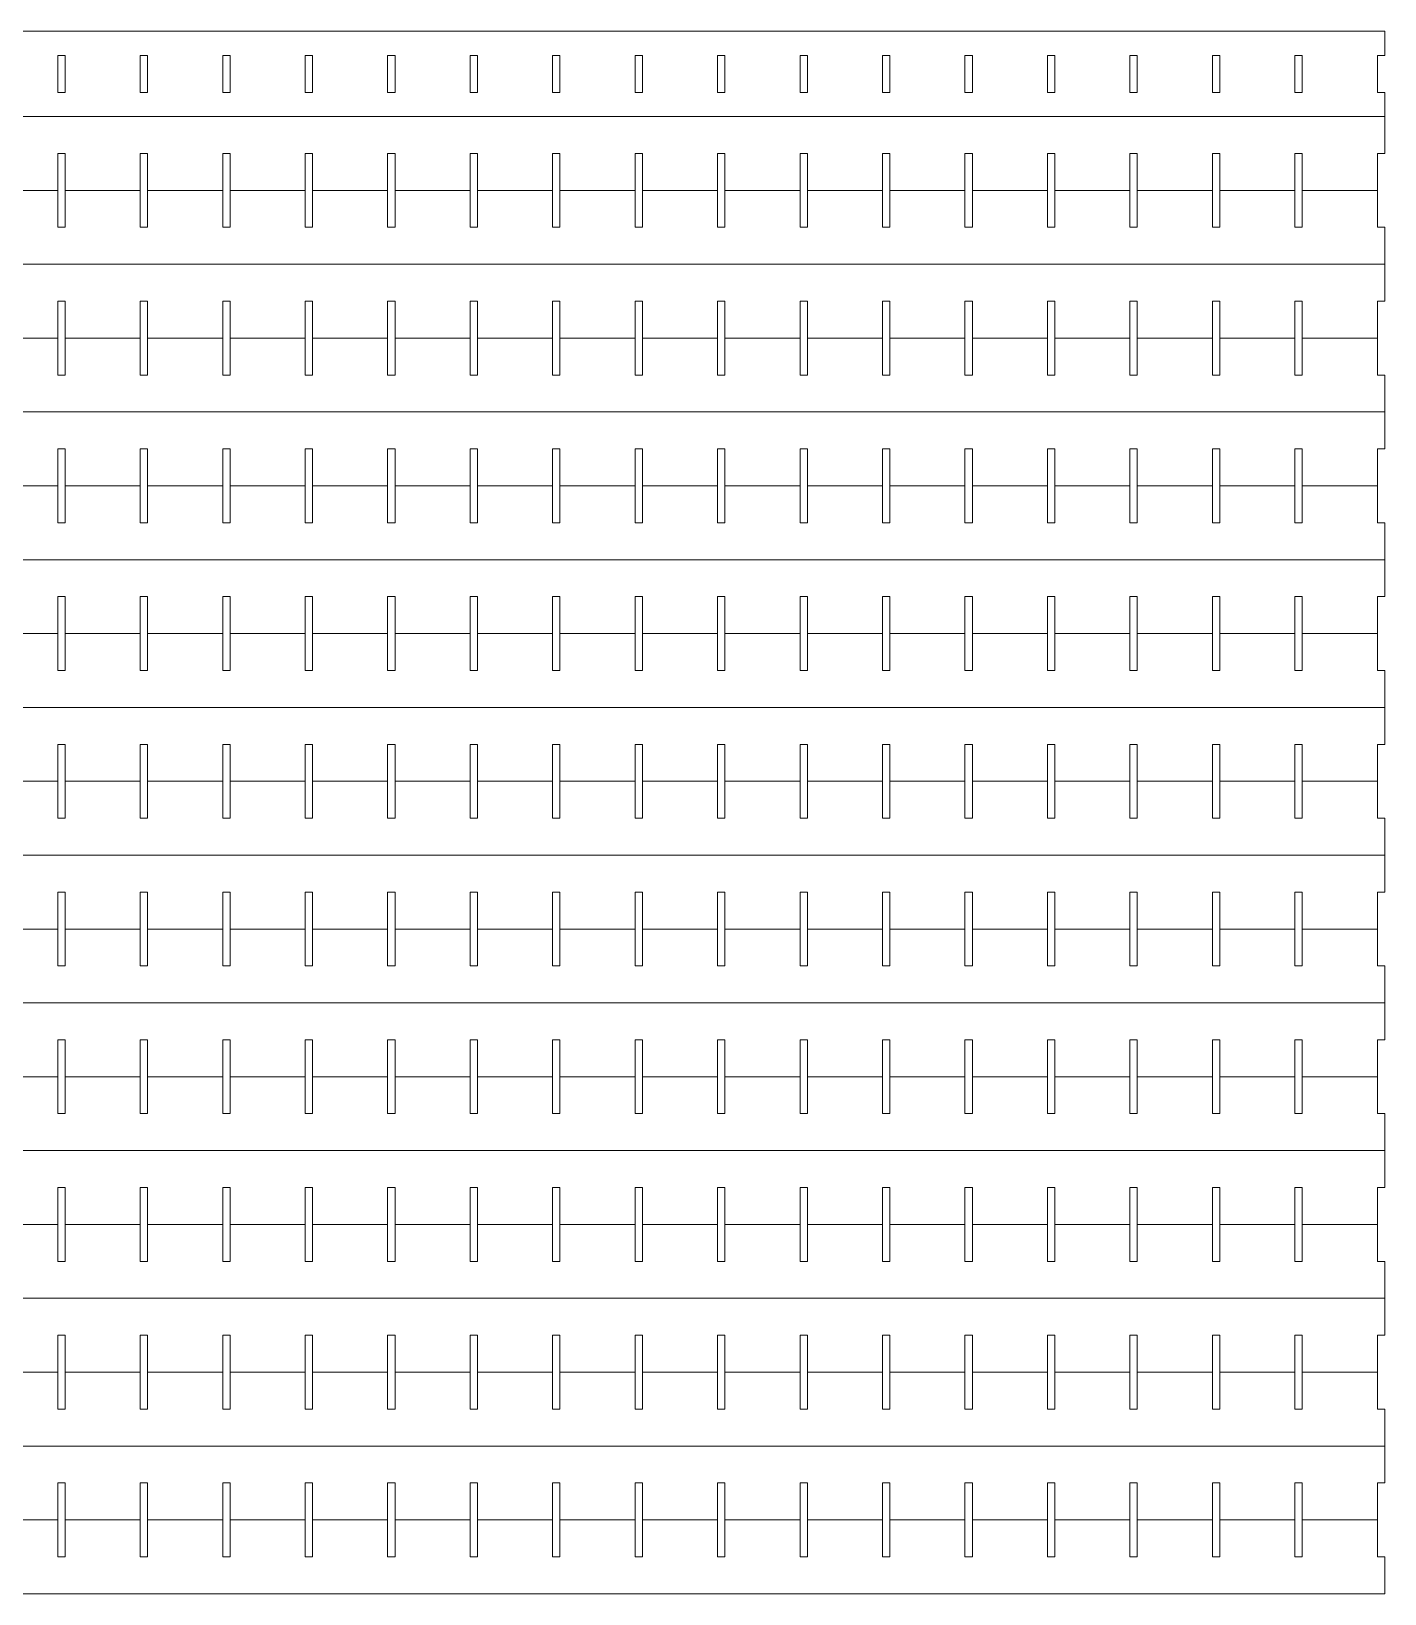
# Model space of a CAD drawing. Header units: millimetres. Extents: x -545 to 530, y -617 to 17.
# Drawn here: x -20 to 530, y -617 to 17 of the extents above; entities that cross this region are included whole.
import ezdxf

# ---------------------------------------------------------------- set-up
doc = ezdxf.new("R2010")
doc.units = ezdxf.units.MM

msp = doc.modelspace()

# ---------------------------------------------------------------- linework, layer by layer
at = {"color": 7, "linetype": 'Continuous', "lineweight": 15}
for p, q in [((529.71, 17.32), (-545.29, 17.32)), ((529.71, 7.45), (529.71, 17.32)), ((-9.29, 7.45), (-9.29, -7.55)), ((-6.29, 7.45), (-9.29, 7.45)), ((-6.29, -7.55), (-6.29, 7.45)), ((24.21, 7.45), (24.21, -7.55)), ((27.21, 7.45), (24.21, 7.45)), ((27.21, -7.55), (27.21, 7.45)), ((57.71, 7.45), (57.71, -7.55)), ((60.71, 7.45), (57.71, 7.45)), ((60.71, -7.55), (60.71, 7.45)), ((91.21, 7.45), (91.21, -7.55)), ((94.21, 7.45), (91.21, 7.45)), ((94.21, -7.55), (94.21, 7.45)), ((124.71, 7.45), (124.71, -7.55)), ((127.71, 7.45), (124.71, 7.45)), ((127.71, -7.55), (127.71, 7.45)), ((158.21, 7.45), (158.21, -7.55)), ((161.21, 7.45), (158.21, 7.45)), ((161.21, -7.55), (161.21, 7.45)), ((191.71, 7.45), (191.71, -7.55)), ((194.71, 7.45), (191.71, 7.45)), ((194.71, -7.55), (194.71, 7.45)), ((225.21, 7.45), (225.21, -7.55)), ((228.21, 7.45), (225.21, 7.45)), ((228.21, -7.55), (228.21, 7.45)), ((258.71, 7.45), (258.71, -7.55)), ((261.71, 7.45), (258.71, 7.45)), ((261.71, -7.55), (261.71, 7.45)), ((292.21, 7.45), (292.21, -7.55)), ((295.21, 7.45), (292.21, 7.45)), ((295.21, -7.55), (295.21, 7.45)), ((325.71, 7.45), (325.71, -7.55)), ((328.71, 7.45), (325.71, 7.45)), ((328.71, -7.55), (328.71, 7.45)), ((359.21, 7.45), (359.21, -7.55)), ((362.21, 7.45), (359.21, 7.45)), ((362.21, -7.55), (362.21, 7.45)), ((392.71, 7.45), (392.71, -7.55)), ((395.71, 7.45), (392.71, 7.45)), ((395.71, -7.55), (395.71, 7.45)), ((426.21, 7.45), (426.21, -7.55)), ((429.21, 7.45), (426.21, 7.45)), ((429.21, -7.55), (429.21, 7.45)), ((459.71, 7.45), (459.71, -7.55)), ((462.71, 7.45), (459.71, 7.45)), ((462.71, -7.55), (462.71, 7.45)), ((493.21, 7.45), (493.21, -7.55)), ((496.21, 7.45), (493.21, 7.45)), ((496.21, -7.55), (496.21, 7.45)), ((526.71, -7.55), (526.71, 7.45)), ((526.71, 7.45), (529.71, 7.45)), ((-9.29, -7.55), (-6.29, -7.55)), ((24.21, -7.55), (27.21, -7.55)), ((57.71, -7.55), (60.71, -7.55)), ((91.21, -7.55), (94.21, -7.55)), ((124.71, -7.55), (127.71, -7.55)), ((158.21, -7.55), (161.21, -7.55)), ((191.71, -7.55), (194.71, -7.55)), ((225.21, -7.55), (228.21, -7.55)), ((258.71, -7.55), (261.71, -7.55)), ((292.21, -7.55), (295.21, -7.55)), ((325.71, -7.55), (328.71, -7.55)), ((359.21, -7.55), (362.21, -7.55)), ((392.71, -7.55), (395.71, -7.55)), ((426.21, -7.55), (429.21, -7.55)), ((459.71, -7.55), (462.71, -7.55)), ((493.21, -7.55), (496.21, -7.55)), ((529.71, -7.55), (526.71, -7.55)), ((529.71, -32.32), (529.71, -7.55)), ((-545.29, -17.32), (529.71, -17.32)), ((-9.29, -32.32), (-9.29, -62.32)), ((-9.29, -32.32), (-6.29, -32.32)), ((-6.29, -62.32), (-6.29, -32.32)), ((24.21, -32.32), (24.21, -62.32)), ((24.21, -32.32), (27.21, -32.32)), ((27.21, -62.32), (27.21, -32.32)), ((57.71, -32.32), (57.71, -62.32)), ((57.71, -32.32), (60.71, -32.32)), ((60.71, -62.32), (60.71, -32.32)), ((91.21, -32.32), (91.21, -62.32)), ((91.21, -32.32), (94.21, -32.32)), ((94.21, -62.32), (94.21, -32.32)), ((124.71, -32.32), (124.71, -62.32)), ((124.71, -32.32), (127.71, -32.32)), ((127.71, -62.32), (127.71, -32.32)), ((158.21, -32.32), (158.21, -62.32)), ((158.21, -32.32), (161.21, -32.32)), ((161.21, -62.32), (161.21, -32.32)), ((191.71, -32.32), (191.71, -62.32)), ((191.71, -32.32), (194.71, -32.32)), ((194.71, -62.32), (194.71, -32.32)), ((225.21, -32.32), (225.21, -62.32)), ((225.21, -32.32), (228.21, -32.32)), ((228.21, -62.32), (228.21, -32.32)), ((258.71, -32.32), (258.71, -62.32)), ((258.71, -32.32), (261.71, -32.32)), ((261.71, -62.32), (261.71, -32.32)), ((292.21, -32.32), (292.21, -62.32)), ((292.21, -32.32), (295.21, -32.32)), ((295.21, -62.32), (295.21, -32.32)), ((325.71, -32.32), (325.71, -62.32)), ((325.71, -32.32), (328.71, -32.32)), ((328.71, -62.32), (328.71, -32.32)), ((359.21, -32.32), (359.21, -62.32)), ((359.21, -32.32), (362.21, -32.32)), ((362.21, -62.32), (362.21, -32.32)), ((392.71, -32.32), (392.71, -62.32)), ((392.71, -32.32), (395.71, -32.32)), ((395.71, -62.32), (395.71, -32.32)), ((426.21, -32.32), (426.21, -62.32)), ((426.21, -32.32), (429.21, -32.32)), ((429.21, -62.32), (429.21, -32.32)), ((459.71, -32.32), (459.71, -62.32)), ((459.71, -32.32), (462.71, -32.32)), ((462.71, -62.32), (462.71, -32.32)), ((493.21, -32.32), (493.21, -62.32)), ((493.21, -32.32), (496.21, -32.32)), ((496.21, -62.32), (496.21, -32.32)), ((526.71, -32.32), (526.71, -62.32)), ((526.71, -32.32), (529.71, -32.32)), ((-39.79, -47.32), (-9.29, -47.32)), ((-6.29, -47.32), (24.21, -47.32)), ((27.21, -47.32), (57.71, -47.32)), ((60.71, -47.32), (91.21, -47.32)), ((94.21, -47.32), (124.71, -47.32)), ((127.71, -47.32), (158.21, -47.32)), ((161.21, -47.32), (191.71, -47.32)), ((194.71, -47.32), (225.21, -47.32)), ((228.21, -47.32), (258.71, -47.32)), ((261.71, -47.32), (292.21, -47.32)), ((295.21, -47.32), (325.71, -47.32)), ((328.71, -47.32), (359.21, -47.32)), ((362.21, -47.32), (392.71, -47.32)), ((395.71, -47.32), (426.21, -47.32)), ((429.21, -47.32), (459.71, -47.32)), ((462.71, -47.32), (493.21, -47.32)), ((496.21, -47.32), (526.71, -47.32)), ((-9.29, -62.32), (-6.29, -62.32)), ((24.21, -62.32), (27.21, -62.32)), ((57.71, -62.32), (60.71, -62.32)), ((91.21, -62.32), (94.21, -62.32)), ((124.71, -62.32), (127.71, -62.32)), ((158.21, -62.32), (161.21, -62.32)), ((191.71, -62.32), (194.71, -62.32)), ((225.21, -62.32), (228.21, -62.32)), ((258.71, -62.32), (261.71, -62.32)), ((292.21, -62.32), (295.21, -62.32)), ((325.71, -62.32), (328.71, -62.32)), ((359.21, -62.32), (362.21, -62.32)), ((392.71, -62.32), (395.71, -62.32)), ((426.21, -62.32), (429.21, -62.32)), ((459.71, -62.32), (462.71, -62.32)), ((493.21, -62.32), (496.21, -62.32)), ((526.71, -62.32), (529.71, -62.32)), ((529.71, -92.32), (529.71, -62.32)), ((529.71, -77.32), (-545.29, -77.32)), ((-9.29, -122.32), (-9.29, -92.32)), ((-9.29, -92.32), (-6.29, -92.32)), ((-6.29, -122.32), (-6.29, -92.32)), ((24.21, -92.32), (24.21, -122.32)), ((24.21, -92.32), (27.21, -92.32)), ((27.21, -122.32), (27.21, -92.32)), ((57.71, -92.32), (57.71, -122.32)), ((57.71, -92.32), (60.71, -92.32)), ((60.71, -92.32), (60.71, -122.32)), ((91.21, -92.32), (91.21, -122.32)), ((91.21, -92.32), (94.21, -92.32)), ((94.21, -92.32), (94.21, -122.32)), ((124.71, -122.32), (124.71, -92.32)), ((124.71, -92.32), (127.71, -92.32)), ((127.71, -122.32), (127.71, -92.32)), ((158.21, -122.32), (158.21, -92.32)), ((158.21, -92.32), (161.21, -92.32)), ((161.21, -122.32), (161.21, -92.32)), ((191.71, -92.32), (191.71, -122.32)), ((191.71, -92.32), (194.71, -92.32)), ((194.71, -122.32), (194.71, -92.32)), ((225.21, -92.32), (225.21, -122.32)), ((225.21, -92.32), (228.21, -92.32)), ((228.21, -92.32), (228.21, -122.32)), ((258.71, -92.32), (258.71, -122.32)), ((258.71, -92.32), (261.71, -92.32)), ((261.71, -92.32), (261.71, -122.32)), ((292.21, -122.32), (292.21, -92.32)), ((292.21, -92.32), (295.21, -92.32)), ((295.21, -122.32), (295.21, -92.32)), ((325.71, -92.32), (325.71, -122.32)), ((325.71, -92.32), (328.71, -92.32)), ((328.71, -122.32), (328.71, -92.32)), ((359.21, -92.32), (359.21, -122.32)), ((359.21, -92.32), (362.21, -92.32)), ((362.21, -92.32), (362.21, -122.32)), ((392.71, -92.32), (392.71, -122.32)), ((392.71, -92.32), (395.71, -92.32)), ((395.71, -92.32), (395.71, -122.32)), ((426.21, -122.32), (426.21, -92.32)), ((426.21, -92.32), (429.21, -92.32)), ((429.21, -122.32), (429.21, -92.32)), ((459.71, -122.32), (459.71, -92.32)), ((459.71, -92.32), (462.71, -92.32)), ((462.71, -122.32), (462.71, -92.32)), ((493.21, -92.32), (493.21, -122.32)), ((493.21, -92.32), (496.21, -92.32)), ((496.21, -122.32), (496.21, -92.32)), ((526.71, -92.32), (526.71, -122.32)), ((526.71, -92.32), (529.71, -92.32)), ((-39.79, -107.32), (-9.29, -107.32)), ((-6.29, -107.32), (24.21, -107.32)), ((27.21, -107.32), (57.71, -107.32)), ((60.71, -107.32), (91.21, -107.32)), ((94.21, -107.32), (124.71, -107.32)), ((127.71, -107.32), (158.21, -107.32)), ((161.21, -107.32), (191.71, -107.32)), ((194.71, -107.32), (225.21, -107.32)), ((228.21, -107.32), (258.71, -107.32)), ((261.71, -107.32), (292.21, -107.32)), ((295.21, -107.32), (325.71, -107.32)), ((328.71, -107.32), (359.21, -107.32)), ((362.21, -107.32), (392.71, -107.32)), ((395.71, -107.32), (426.21, -107.32)), ((429.21, -107.32), (459.71, -107.32)), ((462.71, -107.32), (493.21, -107.32)), ((496.21, -107.32), (526.71, -107.32)), ((-9.29, -122.32), (-6.29, -122.32)), ((24.21, -122.32), (27.21, -122.32)), ((57.71, -122.32), (60.71, -122.32)), ((91.21, -122.32), (94.21, -122.32)), ((124.71, -122.32), (127.71, -122.32)), ((158.21, -122.32), (161.21, -122.32)), ((191.71, -122.32), (194.71, -122.32)), ((225.21, -122.32), (228.21, -122.32)), ((258.71, -122.32), (261.71, -122.32)), ((292.21, -122.32), (295.21, -122.32)), ((325.71, -122.32), (328.71, -122.32)), ((359.21, -122.32), (362.21, -122.32)), ((392.71, -122.32), (395.71, -122.32)), ((426.21, -122.32), (429.21, -122.32)), ((459.71, -122.32), (462.71, -122.32)), ((493.21, -122.32), (496.21, -122.32)), ((526.71, -122.32), (529.71, -122.32)), ((529.71, -152.32), (529.71, -122.32)), ((529.71, -137.32), (-545.29, -137.32)), ((-9.29, -152.32), (-9.29, -182.32)), ((-9.29, -152.32), (-6.29, -152.32)), ((-6.29, -182.32), (-6.29, -152.32)), ((24.21, -152.32), (24.21, -182.32)), ((24.21, -152.32), (27.21, -152.32)), ((27.21, -182.32), (27.21, -152.32)), ((57.71, -152.32), (57.71, -182.32)), ((57.71, -152.32), (60.71, -152.32)), ((60.71, -152.32), (60.71, -182.32)), ((91.21, -152.32), (91.21, -182.32)), ((91.21, -152.32), (94.21, -152.32)), ((94.21, -182.32), (94.21, -152.32)), ((124.71, -182.32), (124.71, -152.32)), ((124.71, -152.32), (127.71, -152.32)), ((127.71, -152.32), (127.71, -182.32)), ((158.21, -152.32), (158.21, -182.32)), ((158.21, -152.32), (161.21, -152.32)), ((161.21, -152.32), (161.21, -182.32)), ((191.71, -182.32), (191.71, -152.32)), ((191.71, -152.32), (194.71, -152.32)), ((194.71, -182.32), (194.71, -152.32)), ((225.21, -182.32), (225.21, -152.32)), ((225.21, -152.32), (228.21, -152.32)), ((228.21, -182.32), (228.21, -152.32)), ((258.71, -152.32), (258.71, -182.32)), ((258.71, -152.32), (261.71, -152.32)), ((261.71, -182.32), (261.71, -152.32)), ((292.21, -152.32), (292.21, -182.32)), ((292.21, -152.32), (295.21, -152.32)), ((295.21, -182.32), (295.21, -152.32)), ((325.71, -152.32), (325.71, -182.32)), ((325.71, -152.32), (328.71, -152.32)), ((328.71, -182.32), (328.71, -152.32)), ((359.21, -152.32), (359.21, -182.32)), ((359.21, -152.32), (362.21, -152.32)), ((362.21, -182.32), (362.21, -152.32)), ((392.71, -152.32), (392.71, -182.32)), ((392.71, -152.32), (395.71, -152.32)), ((395.71, -152.32), (395.71, -182.32)), ((426.21, -152.32), (426.21, -182.32)), ((426.21, -152.32), (429.21, -152.32)), ((429.21, -152.32), (429.21, -182.32)), ((459.71, -152.32), (459.71, -182.32)), ((459.71, -152.32), (462.71, -152.32)), ((462.71, -152.32), (462.71, -182.32)), ((493.21, -182.32), (493.21, -152.32)), ((493.21, -152.32), (496.21, -152.32)), ((496.21, -152.32), (496.21, -182.32)), ((526.71, -182.32), (526.71, -152.32)), ((526.71, -152.32), (529.71, -152.32)), ((-39.79, -167.32), (-9.29, -167.32)), ((-6.29, -167.32), (24.21, -167.32)), ((27.21, -167.32), (57.71, -167.32)), ((60.71, -167.32), (91.21, -167.32)), ((94.21, -167.32), (124.71, -167.32)), ((127.71, -167.32), (158.21, -167.32)), ((161.21, -167.32), (191.71, -167.32)), ((194.71, -167.32), (225.21, -167.32)), ((228.21, -167.32), (258.71, -167.32)), ((261.71, -167.32), (292.21, -167.32)), ((295.21, -167.32), (325.71, -167.32)), ((328.71, -167.32), (359.21, -167.32)), ((362.21, -167.32), (392.71, -167.32)), ((395.71, -167.32), (426.21, -167.32)), ((429.21, -167.32), (459.71, -167.32)), ((462.71, -167.32), (493.21, -167.32)), ((496.21, -167.32), (526.71, -167.32)), ((-9.29, -182.32), (-6.29, -182.32)), ((24.21, -182.32), (27.21, -182.32)), ((57.71, -182.32), (60.71, -182.32)), ((91.21, -182.32), (94.21, -182.32)), ((124.71, -182.32), (127.71, -182.32)), ((158.21, -182.32), (161.21, -182.32)), ((191.71, -182.32), (194.71, -182.32)), ((225.21, -182.32), (228.21, -182.32)), ((258.71, -182.32), (261.71, -182.32)), ((292.21, -182.32), (295.21, -182.32)), ((325.71, -182.32), (328.71, -182.32)), ((359.21, -182.32), (362.21, -182.32)), ((392.71, -182.32), (395.71, -182.32)), ((426.21, -182.32), (429.21, -182.32)), ((459.71, -182.32), (462.71, -182.32)), ((493.21, -182.32), (496.21, -182.32)), ((526.71, -182.32), (529.71, -182.32)), ((529.71, -212.32), (529.71, -182.32)), ((529.71, -197.32), (-545.29, -197.32)), ((-9.29, -212.32), (-9.29, -242.32)), ((-9.29, -212.32), (-6.29, -212.32)), ((-6.29, -242.32), (-6.29, -212.32)), ((24.21, -212.32), (24.21, -242.32)), ((24.21, -212.32), (27.21, -212.32)), ((27.21, -242.32), (27.21, -212.32)), ((57.71, -212.32), (57.71, -242.32)), ((57.71, -212.32), (60.71, -212.32)), ((60.71, -212.32), (60.71, -242.32)), ((91.21, -212.32), (91.21, -242.32)), ((91.21, -212.32), (94.21, -212.32)), ((94.21, -212.32), (94.21, -242.32)), ((124.71, -242.32), (124.71, -212.32)), ((124.71, -212.32), (127.71, -212.32)), ((127.71, -242.32), (127.71, -212.32)), ((158.21, -242.32), (158.21, -212.32)), ((158.21, -212.32), (161.21, -212.32)), ((161.21, -242.32), (161.21, -212.32)), ((191.71, -212.32), (191.71, -242.32)), ((191.71, -212.32), (194.71, -212.32)), ((194.71, -242.32), (194.71, -212.32)), ((225.21, -212.32), (225.21, -242.32)), ((225.21, -212.32), (228.21, -212.32)), ((228.21, -242.32), (228.21, -212.32)), ((258.71, -212.32), (258.71, -242.32)), ((258.71, -212.32), (261.71, -212.32)), ((261.71, -242.32), (261.71, -212.32)), ((292.21, -212.32), (292.21, -242.32)), ((292.21, -212.32), (295.21, -212.32)), ((295.21, -242.32), (295.21, -212.32)), ((325.71, -212.32), (325.71, -242.32)), ((325.71, -212.32), (328.71, -212.32)), ((328.71, -242.32), (328.71, -212.32)), ((359.21, -212.32), (359.21, -242.32)), ((359.21, -212.32), (362.21, -212.32)), ((362.21, -212.32), (362.21, -242.32)), ((392.71, -212.32), (392.71, -242.32)), ((392.71, -212.32), (395.71, -212.32)), ((395.71, -212.32), (395.71, -242.32)), ((426.21, -242.32), (426.21, -212.32)), ((426.21, -212.32), (429.21, -212.32)), ((429.21, -212.32), (429.21, -242.32)), ((459.71, -242.32), (459.71, -212.32)), ((459.71, -212.32), (462.71, -212.32)), ((462.71, -242.32), (462.71, -212.32)), ((493.21, -242.32), (493.21, -212.32)), ((493.21, -212.32), (496.21, -212.32)), ((496.21, -242.32), (496.21, -212.32)), ((526.71, -212.32), (526.71, -242.32)), ((526.71, -212.32), (529.71, -212.32)), ((-39.79, -227.32), (-9.29, -227.32)), ((-6.29, -227.32), (24.21, -227.32)), ((27.21, -227.32), (57.71, -227.32)), ((60.71, -227.32), (91.21, -227.32)), ((94.21, -227.32), (124.71, -227.32)), ((127.71, -227.32), (158.21, -227.32)), ((161.21, -227.32), (191.71, -227.32)), ((194.71, -227.32), (225.21, -227.32)), ((228.21, -227.32), (258.71, -227.32)), ((261.71, -227.32), (292.21, -227.32)), ((295.21, -227.32), (325.71, -227.32)), ((328.71, -227.32), (359.21, -227.32)), ((362.21, -227.32), (392.71, -227.32)), ((395.71, -227.32), (426.21, -227.32)), ((429.21, -227.32), (459.71, -227.32)), ((462.71, -227.32), (493.21, -227.32)), ((496.21, -227.32), (526.71, -227.32)), ((-9.29, -242.32), (-6.29, -242.32)), ((24.21, -242.32), (27.21, -242.32)), ((57.71, -242.32), (60.71, -242.32)), ((91.21, -242.32), (94.21, -242.32)), ((124.71, -242.32), (127.71, -242.32)), ((158.21, -242.32), (161.21, -242.32)), ((191.71, -242.32), (194.71, -242.32)), ((225.21, -242.32), (228.21, -242.32)), ((258.71, -242.32), (261.71, -242.32)), ((292.21, -242.32), (295.21, -242.32)), ((325.71, -242.32), (328.71, -242.32)), ((359.21, -242.32), (362.21, -242.32)), ((392.71, -242.32), (395.71, -242.32)), ((426.21, -242.32), (429.21, -242.32)), ((459.71, -242.32), (462.71, -242.32)), ((493.21, -242.32), (496.21, -242.32)), ((526.71, -242.32), (529.71, -242.32)), ((529.71, -272.32), (529.71, -242.32)), ((529.71, -257.32), (-545.29, -257.32)), ((-9.29, -272.32), (-9.29, -302.32)), ((-9.29, -272.32), (-6.29, -272.32)), ((-6.29, -302.32), (-6.29, -272.32)), ((24.21, -272.32), (24.21, -302.32)), ((24.21, -272.32), (27.21, -272.32)), ((27.21, -302.32), (27.21, -272.32)), ((57.71, -302.32), (57.71, -272.32)), ((57.71, -272.32), (60.71, -272.32)), ((60.71, -302.32), (60.71, -272.32)), ((91.21, -272.32), (91.21, -302.32)), ((91.21, -272.32), (94.21, -272.32)), ((94.21, -302.32), (94.21, -272.32)), ((124.71, -272.32), (124.71, -302.32)), ((124.71, -272.32), (127.71, -272.32)), ((127.71, -302.32), (127.71, -272.32)), ((158.21, -272.32), (158.21, -302.32)), ((158.21, -272.32), (161.21, -272.32)), ((161.21, -302.32), (161.21, -272.32)), ((191.71, -272.32), (191.71, -302.32)), ((191.71, -272.32), (194.71, -272.32)), ((194.71, -302.32), (194.71, -272.32)), ((225.21, -272.32), (225.21, -302.32)), ((225.21, -272.32), (228.21, -272.32)), ((228.21, -302.32), (228.21, -272.32)), ((258.71, -272.32), (258.71, -302.32)), ((258.71, -272.32), (261.71, -272.32)), ((261.71, -302.32), (261.71, -272.32)), ((292.21, -272.32), (292.21, -302.32)), ((292.21, -272.32), (295.21, -272.32)), ((295.21, -272.32), (295.21, -302.32)), ((325.71, -302.32), (325.71, -272.32)), ((325.71, -272.32), (328.71, -272.32)), ((328.71, -302.32), (328.71, -272.32)), ((359.21, -302.32), (359.21, -272.32)), ((359.21, -272.32), (362.21, -272.32)), ((362.21, -302.32), (362.21, -272.32)), ((392.71, -272.32), (392.71, -302.32)), ((392.71, -272.32), (395.71, -272.32)), ((395.71, -302.32), (395.71, -272.32)), ((426.21, -272.32), (426.21, -302.32)), ((426.21, -272.32), (429.21, -272.32)), ((429.21, -302.32), (429.21, -272.32)), ((459.71, -272.32), (459.71, -302.32)), ((459.71, -272.32), (462.71, -272.32)), ((462.71, -302.32), (462.71, -272.32)), ((493.21, -272.32), (493.21, -302.32)), ((493.21, -272.32), (496.21, -272.32)), ((496.21, -302.32), (496.21, -272.32)), ((526.71, -272.32), (526.71, -302.32)), ((526.71, -272.32), (529.71, -272.32)), ((-39.79, -287.32), (-9.29, -287.32)), ((-6.29, -287.32), (24.21, -287.32)), ((27.21, -287.32), (57.71, -287.32)), ((60.71, -287.32), (91.21, -287.32)), ((94.21, -287.32), (124.71, -287.32)), ((127.71, -287.32), (158.21, -287.32)), ((161.21, -287.32), (191.71, -287.32)), ((194.71, -287.32), (225.21, -287.32)), ((228.21, -287.32), (258.71, -287.32)), ((261.71, -287.32), (292.21, -287.32)), ((295.21, -287.32), (325.71, -287.32)), ((328.71, -287.32), (359.21, -287.32)), ((362.21, -287.32), (392.71, -287.32)), ((395.71, -287.32), (426.21, -287.32)), ((429.21, -287.32), (459.71, -287.32)), ((462.71, -287.32), (493.21, -287.32)), ((496.21, -287.32), (526.71, -287.32)), ((-9.29, -302.32), (-6.29, -302.32)), ((24.21, -302.32), (27.21, -302.32)), ((57.71, -302.32), (60.71, -302.32)), ((91.21, -302.32), (94.21, -302.32)), ((124.71, -302.32), (127.71, -302.32)), ((158.21, -302.32), (161.21, -302.32)), ((191.71, -302.32), (194.71, -302.32)), ((225.21, -302.32), (228.21, -302.32)), ((258.71, -302.32), (261.71, -302.32)), ((292.21, -302.32), (295.21, -302.32)), ((325.71, -302.32), (328.71, -302.32)), ((359.21, -302.32), (362.21, -302.32)), ((392.71, -302.32), (395.71, -302.32)), ((426.21, -302.32), (429.21, -302.32)), ((459.71, -302.32), (462.71, -302.32)), ((493.21, -302.32), (496.21, -302.32)), ((526.71, -302.32), (529.71, -302.32)), ((529.71, -332.32), (529.71, -302.32)), ((529.71, -317.32), (-545.29, -317.32)), ((-9.29, -332.32), (-9.29, -362.32)), ((-9.29, -332.32), (-6.29, -332.32)), ((-6.29, -332.32), (-6.29, -362.32)), ((24.21, -362.32), (24.21, -332.32)), ((24.21, -332.32), (27.21, -332.32)), ((27.21, -362.32), (27.21, -332.32)), ((57.71, -332.32), (57.71, -362.32)), ((57.71, -332.32), (60.71, -332.32)), ((60.71, -362.32), (60.71, -332.32)), ((91.21, -332.32), (91.21, -362.32)), ((91.21, -332.32), (94.21, -332.32)), ((94.21, -362.32), (94.21, -332.32)), ((124.71, -332.32), (124.71, -362.32)), ((124.71, -332.32), (127.71, -332.32)), ((127.71, -362.32), (127.71, -332.32)), ((158.21, -332.32), (158.21, -362.32)), ((158.21, -332.32), (161.21, -332.32)), ((161.21, -362.32), (161.21, -332.32)), ((191.71, -332.32), (191.71, -362.32)), ((191.71, -332.32), (194.71, -332.32)), ((194.71, -362.32), (194.71, -332.32)), ((225.21, -332.32), (225.21, -362.32)), ((225.21, -332.32), (228.21, -332.32)), ((228.21, -362.32), (228.21, -332.32)), ((258.71, -332.32), (258.71, -362.32)), ((258.71, -332.32), (261.71, -332.32)), ((261.71, -362.32), (261.71, -332.32)), ((292.21, -362.32), (292.21, -332.32)), ((292.21, -332.32), (295.21, -332.32)), ((295.21, -362.32), (295.21, -332.32)), ((325.71, -332.32), (325.71, -362.32)), ((325.71, -332.32), (328.71, -332.32)), ((328.71, -332.32), (328.71, -362.32)), ((359.21, -332.32), (359.21, -362.32)), ((359.21, -332.32), (362.21, -332.32)), ((362.21, -332.32), (362.21, -362.32)), ((392.71, -332.32), (392.71, -362.32)), ((392.71, -332.32), (395.71, -332.32)), ((395.71, -362.32), (395.71, -332.32)), ((426.21, -362.32), (426.21, -332.32)), ((426.21, -332.32), (429.21, -332.32)), ((429.21, -362.32), (429.21, -332.32)), ((459.71, -332.32), (459.71, -362.32)), ((459.71, -332.32), (462.71, -332.32)), ((462.71, -362.32), (462.71, -332.32)), ((493.21, -332.32), (493.21, -362.32)), ((493.21, -332.32), (496.21, -332.32)), ((496.21, -362.32), (496.21, -332.32)), ((526.71, -332.32), (526.71, -362.32)), ((526.71, -332.32), (529.71, -332.32)), ((-39.79, -347.32), (-9.29, -347.32)), ((-6.29, -347.32), (24.21, -347.32)), ((27.21, -347.32), (57.71, -347.32)), ((60.71, -347.32), (91.21, -347.32)), ((94.21, -347.32), (124.71, -347.32)), ((127.71, -347.32), (158.21, -347.32)), ((161.21, -347.32), (191.71, -347.32)), ((194.71, -347.32), (225.21, -347.32)), ((228.21, -347.32), (258.71, -347.32)), ((261.71, -347.32), (292.21, -347.32)), ((295.21, -347.32), (325.71, -347.32)), ((328.71, -347.32), (359.21, -347.32)), ((362.21, -347.32), (392.71, -347.32)), ((395.71, -347.32), (426.21, -347.32)), ((429.21, -347.32), (459.71, -347.32)), ((462.71, -347.32), (493.21, -347.32)), ((496.21, -347.32), (526.71, -347.32)), ((-9.29, -362.32), (-6.29, -362.32)), ((24.21, -362.32), (27.21, -362.32)), ((57.71, -362.32), (60.71, -362.32)), ((91.21, -362.32), (94.21, -362.32)), ((124.71, -362.32), (127.71, -362.32)), ((158.21, -362.32), (161.21, -362.32)), ((191.71, -362.32), (194.71, -362.32)), ((225.21, -362.32), (228.21, -362.32)), ((258.71, -362.32), (261.71, -362.32)), ((292.21, -362.32), (295.21, -362.32)), ((325.71, -362.32), (328.71, -362.32)), ((359.21, -362.32), (362.21, -362.32)), ((392.71, -362.32), (395.71, -362.32)), ((426.21, -362.32), (429.21, -362.32)), ((459.71, -362.32), (462.71, -362.32)), ((493.21, -362.32), (496.21, -362.32)), ((526.71, -362.32), (529.71, -362.32)), ((529.71, -392.32), (529.71, -362.32)), ((529.71, -377.32), (-545.29, -377.32)), ((-9.29, -392.32), (-9.29, -422.32)), ((-9.29, -392.32), (-6.29, -392.32)), ((-6.29, -422.32), (-6.29, -392.32)), ((24.21, -392.32), (24.21, -422.32)), ((24.21, -392.32), (27.21, -392.32)), ((27.21, -422.32), (27.21, -392.32)), ((57.71, -392.32), (57.71, -422.32)), ((57.71, -392.32), (60.71, -392.32)), ((60.71, -422.32), (60.71, -392.32)), ((91.21, -392.32), (91.21, -422.32)), ((91.21, -392.32), (94.21, -392.32)), ((94.21, -422.32), (94.21, -392.32)), ((124.71, -392.32), (124.71, -422.32)), ((124.71, -392.32), (127.71, -392.32)), ((127.71, -422.32), (127.71, -392.32)), ((158.21, -392.32), (158.21, -422.32)), ((158.21, -392.32), (161.21, -392.32)), ((161.21, -392.32), (161.21, -422.32)), ((191.71, -392.32), (191.71, -422.32)), ((191.71, -392.32), (194.71, -392.32)), ((194.71, -392.32), (194.71, -422.32)), ((225.21, -422.32), (225.21, -392.32)), ((225.21, -392.32), (228.21, -392.32)), ((228.21, -422.32), (228.21, -392.32)), ((258.71, -422.32), (258.71, -392.32)), ((258.71, -392.32), (261.71, -392.32)), ((261.71, -422.32), (261.71, -392.32)), ((292.21, -392.32), (292.21, -422.32)), ((292.21, -392.32), (295.21, -392.32)), ((295.21, -422.32), (295.21, -392.32)), ((325.71, -392.32), (325.71, -422.32)), ((325.71, -392.32), (328.71, -392.32)), ((328.71, -422.32), (328.71, -392.32)), ((359.21, -392.32), (359.21, -422.32)), ((359.21, -392.32), (362.21, -392.32)), ((362.21, -422.32), (362.21, -392.32)), ((392.71, -392.32), (392.71, -422.32)), ((392.71, -392.32), (395.71, -392.32)), ((395.71, -392.32), (395.71, -422.32)), ((426.21, -392.32), (426.21, -422.32)), ((426.21, -392.32), (429.21, -392.32)), ((429.21, -392.32), (429.21, -422.32)), ((459.71, -392.32), (459.71, -422.32)), ((459.71, -392.32), (462.71, -392.32)), ((462.71, -392.32), (462.71, -422.32)), ((493.21, -422.32), (493.21, -392.32)), ((493.21, -392.32), (496.21, -392.32)), ((496.21, -422.32), (496.21, -392.32)), ((526.71, -422.32), (526.71, -392.32)), ((526.71, -392.32), (529.71, -392.32)), ((-39.79, -407.32), (-9.29, -407.32)), ((-6.29, -407.32), (24.21, -407.32)), ((27.21, -407.32), (57.71, -407.32)), ((60.71, -407.32), (91.21, -407.32)), ((94.21, -407.32), (124.71, -407.32)), ((127.71, -407.32), (158.21, -407.32)), ((161.21, -407.32), (191.71, -407.32)), ((194.71, -407.32), (225.21, -407.32)), ((228.21, -407.32), (258.71, -407.32)), ((261.71, -407.32), (292.21, -407.32)), ((295.21, -407.32), (325.71, -407.32)), ((328.71, -407.32), (359.21, -407.32)), ((362.21, -407.32), (392.71, -407.32)), ((395.71, -407.32), (426.21, -407.32)), ((429.21, -407.32), (459.71, -407.32)), ((462.71, -407.32), (493.21, -407.32)), ((496.21, -407.32), (526.71, -407.32)), ((-9.29, -422.32), (-6.29, -422.32)), ((24.21, -422.32), (27.21, -422.32)), ((57.71, -422.32), (60.71, -422.32)), ((91.21, -422.32), (94.21, -422.32)), ((124.71, -422.32), (127.71, -422.32)), ((158.21, -422.32), (161.21, -422.32)), ((191.71, -422.32), (194.71, -422.32)), ((225.21, -422.32), (228.21, -422.32)), ((258.71, -422.32), (261.71, -422.32)), ((292.21, -422.32), (295.21, -422.32)), ((325.71, -422.32), (328.71, -422.32)), ((359.21, -422.32), (362.21, -422.32)), ((392.71, -422.32), (395.71, -422.32)), ((426.21, -422.32), (429.21, -422.32)), ((459.71, -422.32), (462.71, -422.32)), ((493.21, -422.32), (496.21, -422.32)), ((526.71, -422.32), (529.71, -422.32)), ((529.71, -452.32), (529.71, -422.32)), ((529.71, -437.32), (-545.29, -437.32)), ((-9.29, -482.32), (-9.29, -452.32)), ((-9.29, -452.32), (-6.29, -452.32)), ((-6.29, -482.32), (-6.29, -452.32)), ((24.21, -452.32), (24.21, -482.32)), ((24.21, -452.32), (27.21, -452.32)), ((27.21, -482.32), (27.21, -452.32)), ((57.71, -452.32), (57.71, -482.32)), ((57.71, -452.32), (60.71, -452.32)), ((60.71, -482.32), (60.71, -452.32)), ((91.21, -452.32), (91.21, -482.32)), ((91.21, -452.32), (94.21, -452.32)), ((94.21, -482.32), (94.21, -452.32)), ((124.71, -452.32), (124.71, -482.32)), ((124.71, -452.32), (127.71, -452.32)), ((127.71, -482.32), (127.71, -452.32)), ((158.21, -452.32), (158.21, -482.32)), ((158.21, -452.32), (161.21, -452.32)), ((161.21, -482.32), (161.21, -452.32)), ((191.71, -452.32), (191.71, -482.32)), ((191.71, -452.32), (194.71, -452.32)), ((194.71, -482.32), (194.71, -452.32)), ((225.21, -452.32), (225.21, -482.32)), ((225.21, -452.32), (228.21, -452.32)), ((228.21, -452.32), (228.21, -482.32)), ((258.71, -452.32), (258.71, -482.32)), ((258.71, -452.32), (261.71, -452.32)), ((261.71, -452.32), (261.71, -482.32)), ((292.21, -482.32), (292.21, -452.32)), ((292.21, -452.32), (295.21, -452.32)), ((295.21, -482.32), (295.21, -452.32)), ((325.71, -482.32), (325.71, -452.32)), ((325.71, -452.32), (328.71, -452.32)), ((328.71, -452.32), (328.71, -482.32)), ((359.21, -452.32), (359.21, -482.32)), ((359.21, -452.32), (362.21, -452.32)), ((362.21, -452.32), (362.21, -482.32)), ((392.71, -452.32), (392.71, -482.32)), ((392.71, -452.32), (395.71, -452.32)), ((395.71, -482.32), (395.71, -452.32)), ((426.21, -482.32), (426.21, -452.32)), ((426.21, -452.32), (429.21, -452.32)), ((429.21, -482.32), (429.21, -452.32)), ((459.71, -452.32), (459.71, -482.32)), ((459.71, -452.32), (462.71, -452.32)), ((462.71, -482.32), (462.71, -452.32)), ((493.21, -452.32), (493.21, -482.32)), ((493.21, -452.32), (496.21, -452.32)), ((496.21, -482.32), (496.21, -452.32)), ((526.71, -452.32), (526.71, -482.32)), ((526.71, -452.32), (529.71, -452.32)), ((-39.79, -467.32), (-9.29, -467.32)), ((-6.29, -467.32), (24.21, -467.32)), ((27.21, -467.32), (57.71, -467.32)), ((60.71, -467.32), (91.21, -467.32)), ((94.21, -467.32), (124.71, -467.32)), ((127.71, -467.32), (158.21, -467.32)), ((161.21, -467.32), (191.71, -467.32)), ((194.71, -467.32), (225.21, -467.32)), ((228.21, -467.32), (258.71, -467.32)), ((261.71, -467.32), (292.21, -467.32)), ((295.21, -467.32), (325.71, -467.32)), ((328.71, -467.32), (359.21, -467.32)), ((362.21, -467.32), (392.71, -467.32)), ((395.71, -467.32), (426.21, -467.32)), ((429.21, -467.32), (459.71, -467.32)), ((462.71, -467.32), (493.21, -467.32)), ((496.21, -467.32), (526.71, -467.32)), ((-9.29, -482.32), (-6.29, -482.32)), ((24.21, -482.32), (27.21, -482.32)), ((57.71, -482.32), (60.71, -482.32)), ((91.21, -482.32), (94.21, -482.32)), ((124.71, -482.32), (127.71, -482.32)), ((158.21, -482.32), (161.21, -482.32)), ((191.71, -482.32), (194.71, -482.32)), ((225.21, -482.32), (228.21, -482.32)), ((258.71, -482.32), (261.71, -482.32)), ((292.21, -482.32), (295.21, -482.32)), ((325.71, -482.32), (328.71, -482.32)), ((359.21, -482.32), (362.21, -482.32)), ((392.71, -482.32), (395.71, -482.32)), ((426.21, -482.32), (429.21, -482.32)), ((459.71, -482.32), (462.71, -482.32)), ((493.21, -482.32), (496.21, -482.32)), ((526.71, -482.32), (529.71, -482.32)), ((529.71, -482.32), (529.71, -512.32)), ((529.71, -497.32), (-545.29, -497.32)), ((-9.29, -512.32), (-9.29, -542.32)), ((-9.29, -512.32), (-6.29, -512.32)), ((-6.29, -542.32), (-6.29, -512.32)), ((24.21, -512.32), (24.21, -542.32)), ((24.21, -512.32), (27.21, -512.32)), ((27.21, -512.32), (27.21, -542.32)), ((57.71, -512.32), (57.71, -542.32)), ((57.71, -512.32), (60.71, -512.32)), ((60.71, -512.32), (60.71, -542.32)), ((91.21, -542.32), (91.21, -512.32)), ((91.21, -512.32), (94.21, -512.32)), ((94.21, -542.32), (94.21, -512.32)), ((124.71, -542.32), (124.71, -512.32)), ((124.71, -512.32), (127.71, -512.32)), ((127.71, -542.32), (127.71, -512.32)), ((158.21, -512.32), (158.21, -542.32)), ((158.21, -512.32), (161.21, -512.32)), ((161.21, -542.32), (161.21, -512.32)), ((191.71, -512.32), (191.71, -542.32)), ((191.71, -512.32), (194.71, -512.32)), ((194.71, -542.32), (194.71, -512.32)), ((225.21, -512.32), (225.21, -542.32)), ((225.21, -512.32), (228.21, -512.32)), ((228.21, -542.32), (228.21, -512.32)), ((258.71, -542.32), (258.71, -512.32)), ((258.71, -512.32), (261.71, -512.32)), ((261.71, -512.32), (261.71, -542.32)), ((292.21, -512.32), (292.21, -542.32)), ((292.21, -512.32), (295.21, -512.32)), ((295.21, -542.32), (295.21, -512.32)), ((325.71, -542.32), (325.71, -512.32)), ((325.71, -512.32), (328.71, -512.32)), ((328.71, -542.32), (328.71, -512.32)), ((359.21, -512.32), (359.21, -542.32)), ((359.21, -512.32), (362.21, -512.32)), ((362.21, -542.32), (362.21, -512.32)), ((392.71, -542.32), (392.71, -512.32)), ((392.71, -512.32), (395.71, -512.32)), ((395.71, -512.32), (395.71, -542.32)), ((426.21, -512.32), (426.21, -542.32)), ((426.21, -512.32), (429.21, -512.32)), ((429.21, -542.32), (429.21, -512.32)), ((459.71, -542.32), (459.71, -512.32)), ((459.71, -512.32), (462.71, -512.32)), ((462.71, -512.32), (462.71, -542.32)), ((493.21, -512.32), (493.21, -542.32)), ((493.21, -512.32), (496.21, -512.32)), ((496.21, -542.32), (496.21, -512.32)), ((526.71, -542.32), (526.71, -512.32)), ((526.71, -512.32), (529.71, -512.32)), ((-39.79, -527.32), (-9.29, -527.32)), ((-6.29, -527.32), (24.21, -527.32)), ((27.21, -527.32), (57.71, -527.32)), ((60.71, -527.32), (91.21, -527.32)), ((94.21, -527.32), (124.71, -527.32)), ((127.71, -527.32), (158.21, -527.32)), ((161.21, -527.32), (191.71, -527.32)), ((194.71, -527.32), (225.21, -527.32)), ((228.21, -527.32), (258.71, -527.32)), ((261.71, -527.32), (292.21, -527.32)), ((295.21, -527.32), (325.71, -527.32)), ((328.71, -527.32), (359.21, -527.32)), ((362.21, -527.32), (392.71, -527.32)), ((395.71, -527.32), (426.21, -527.32)), ((429.21, -527.32), (459.71, -527.32)), ((462.71, -527.32), (493.21, -527.32)), ((496.21, -527.32), (526.71, -527.32)), ((-9.29, -542.32), (-6.29, -542.32)), ((24.21, -542.32), (27.21, -542.32)), ((57.71, -542.32), (60.71, -542.32)), ((91.21, -542.32), (94.21, -542.32)), ((124.71, -542.32), (127.71, -542.32)), ((158.21, -542.32), (161.21, -542.32)), ((191.71, -542.32), (194.71, -542.32)), ((225.21, -542.32), (228.21, -542.32)), ((258.71, -542.32), (261.71, -542.32)), ((292.21, -542.32), (295.21, -542.32)), ((325.71, -542.32), (328.71, -542.32)), ((359.21, -542.32), (362.21, -542.32)), ((392.71, -542.32), (395.71, -542.32)), ((426.21, -542.32), (429.21, -542.32)), ((459.71, -542.32), (462.71, -542.32)), ((493.21, -542.32), (496.21, -542.32)), ((526.71, -542.32), (529.71, -542.32)), ((529.71, -572.32), (529.71, -542.32)), ((529.71, -557.32), (-545.29, -557.32)), ((-9.29, -602.32), (-9.29, -572.32)), ((-9.29, -572.32), (-6.29, -572.32)), ((-6.29, -572.32), (-6.29, -602.32)), ((24.21, -572.32), (24.21, -602.32)), ((24.21, -572.32), (27.21, -572.32)), ((27.21, -602.32), (27.21, -572.32)), ((57.71, -602.32), (57.71, -572.32)), ((57.71, -572.32), (60.71, -572.32)), ((60.71, -602.32), (60.71, -572.32)), ((91.21, -572.32), (91.21, -602.32)), ((91.21, -572.32), (94.21, -572.32)), ((94.21, -602.32), (94.21, -572.32)), ((124.71, -572.32), (124.71, -602.32)), ((124.71, -572.32), (127.71, -572.32)), ((127.71, -572.32), (127.71, -602.32)), ((158.21, -572.32), (158.21, -602.32)), ((158.21, -572.32), (161.21, -572.32)), ((161.21, -602.32), (161.21, -572.32)), ((191.71, -602.32), (191.71, -572.32)), ((191.71, -572.32), (194.71, -572.32)), ((194.71, -572.32), (194.71, -602.32)), ((225.21, -572.32), (225.21, -602.32)), ((225.21, -572.32), (228.21, -572.32)), ((228.21, -602.32), (228.21, -572.32)), ((258.71, -572.32), (258.71, -602.32)), ((258.71, -572.32), (261.71, -572.32)), ((261.71, -572.32), (261.71, -602.32)), ((292.21, -572.32), (292.21, -602.32)), ((292.21, -572.32), (295.21, -572.32)), ((295.21, -602.32), (295.21, -572.32)), ((325.71, -572.32), (325.71, -602.32)), ((325.71, -572.32), (328.71, -572.32)), ((328.71, -572.32), (328.71, -602.32)), ((359.21, -572.32), (359.21, -602.32)), ((359.21, -572.32), (362.21, -572.32)), ((362.21, -572.32), (362.21, -602.32)), ((392.71, -602.32), (392.71, -572.32)), ((392.71, -572.32), (395.71, -572.32)), ((395.71, -602.32), (395.71, -572.32)), ((426.21, -602.32), (426.21, -572.32)), ((426.21, -572.32), (429.21, -572.32)), ((429.21, -602.32), (429.21, -572.32)), ((459.71, -572.32), (459.71, -602.32)), ((459.71, -572.32), (462.71, -572.32)), ((462.71, -602.32), (462.71, -572.32)), ((493.21, -572.32), (493.21, -602.32)), ((493.21, -572.32), (496.21, -572.32)), ((496.21, -602.32), (496.21, -572.32)), ((526.71, -572.32), (526.71, -602.32)), ((526.71, -572.32), (529.71, -572.32)), ((-39.79, -587.32), (-9.29, -587.32)), ((-6.29, -587.32), (24.21, -587.32)), ((27.21, -587.32), (57.71, -587.32)), ((60.71, -587.32), (91.21, -587.32)), ((94.21, -587.32), (124.71, -587.32)), ((127.71, -587.32), (158.21, -587.32)), ((161.21, -587.32), (191.71, -587.32)), ((194.71, -587.32), (225.21, -587.32)), ((228.21, -587.32), (258.71, -587.32)), ((261.71, -587.32), (292.21, -587.32)), ((295.21, -587.32), (325.71, -587.32)), ((328.71, -587.32), (359.21, -587.32)), ((362.21, -587.32), (392.71, -587.32)), ((395.71, -587.32), (426.21, -587.32)), ((429.21, -587.32), (459.71, -587.32)), ((462.71, -587.32), (493.21, -587.32)), ((496.21, -587.32), (526.71, -587.32)), ((-9.29, -602.32), (-6.29, -602.32)), ((24.21, -602.32), (27.21, -602.32)), ((57.71, -602.32), (60.71, -602.32)), ((91.21, -602.32), (94.21, -602.32)), ((124.71, -602.32), (127.71, -602.32)), ((158.21, -602.32), (161.21, -602.32)), ((191.71, -602.32), (194.71, -602.32)), ((225.21, -602.32), (228.21, -602.32)), ((258.71, -602.32), (261.71, -602.32)), ((292.21, -602.32), (295.21, -602.32)), ((325.71, -602.32), (328.71, -602.32)), ((359.21, -602.32), (362.21, -602.32)), ((392.71, -602.32), (395.71, -602.32)), ((426.21, -602.32), (429.21, -602.32)), ((459.71, -602.32), (462.71, -602.32)), ((493.21, -602.32), (496.21, -602.32)), ((526.71, -602.32), (529.71, -602.32)), ((529.71, -602.32), (529.71, -617.32)), ((529.71, -617.32), (-545.29, -617.32))]:
    msp.add_line(p, q, dxfattribs=at)

doc.saveas('drawing.dxf')
